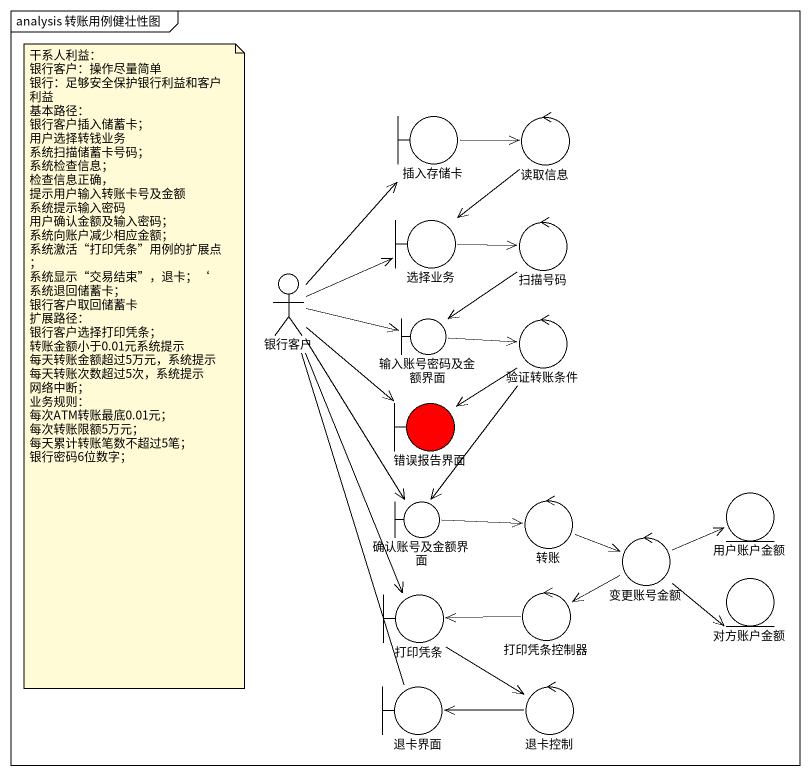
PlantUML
@startuml
mainframe analysis 转账用例健壮性图
boundary 插入存储卡
control 读取信息
boundary 选择业务
control 扫描号码
actor 银行客户
boundary 输入账号密码及金额界面
control 验证转账条件
boundary 错误报告界面 #FF0000
boundary 确认账号及金额界面
control 转账
entity 用户账户金额
control 变更账号金额
entity 对方账户金额
boundary 打印凭条
control 打印凭条控制器
boundary 退卡界面
control 退卡控制
插入存储卡 -right-> 读取信息
读取信息 --> 选择业务
选择业务 -right-> 扫描号码
扫描号码 --> 输入账号密码及金额界面
银行客户 -up-> 插入存储卡
银行客户 -right-> 选择业务
银行客户 -right-> 输入账号密码及金额界面
银行客户 --> 错误报告界面
银行客户 --> 确认账号及金额界面
银行客户 --> 打印凭条
银行客户 -- 退卡界面
输入账号密码及金额界面 -right-> 验证转账条件
验证转账条件 --> 错误报告界面
验证转账条件 --> 确认账号及金额界面
确认账号及金额界面 -right-> 转账
转账 -right-> 变更账号金额
变更账号金额 -right-> 用户账户金额
变更账号金额 -right-> 对方账户金额
变更账号金额 -left-> 打印凭条控制器
打印凭条 --> 退卡控制
打印凭条控制器 -left-> 打印凭条
退卡控制 -left-> 退卡界面
note as N1
  干系人利益：
  银行客户：操作尽量简单
  银行：足够安全保护银行利益和客户利益
  基本路径：
  银行客户插入储蓄卡；
  用户选择转钱业务
  系统扫描储蓄卡号码；
  系统检查信息；
  检查信息正确，
  提示用户输入转账卡号及金额
  系统提示输入密码
  用户确认金额及输入密码；
  系统向账户减少相应金额；
  系统激活“打印凭条”用例的扩展点；
  系统显示“交易结束”，退卡；‘
  系统退回储蓄卡；
  银行客户取回储蓄卡
  扩展路径：
  银行客户选择打印凭条；
  转账金额小于0.01元系统提示
  每天转账金额超过5万元，系统提示
  每天转账次数超过5次，系统提示
  网络中断；
  业务规则：
  每次ATM转账最底0.01元；
  每次转账限额5万元；
  每天累计转账笔数不超过5笔；
  银行密码6位数字；
end note
@enduml
